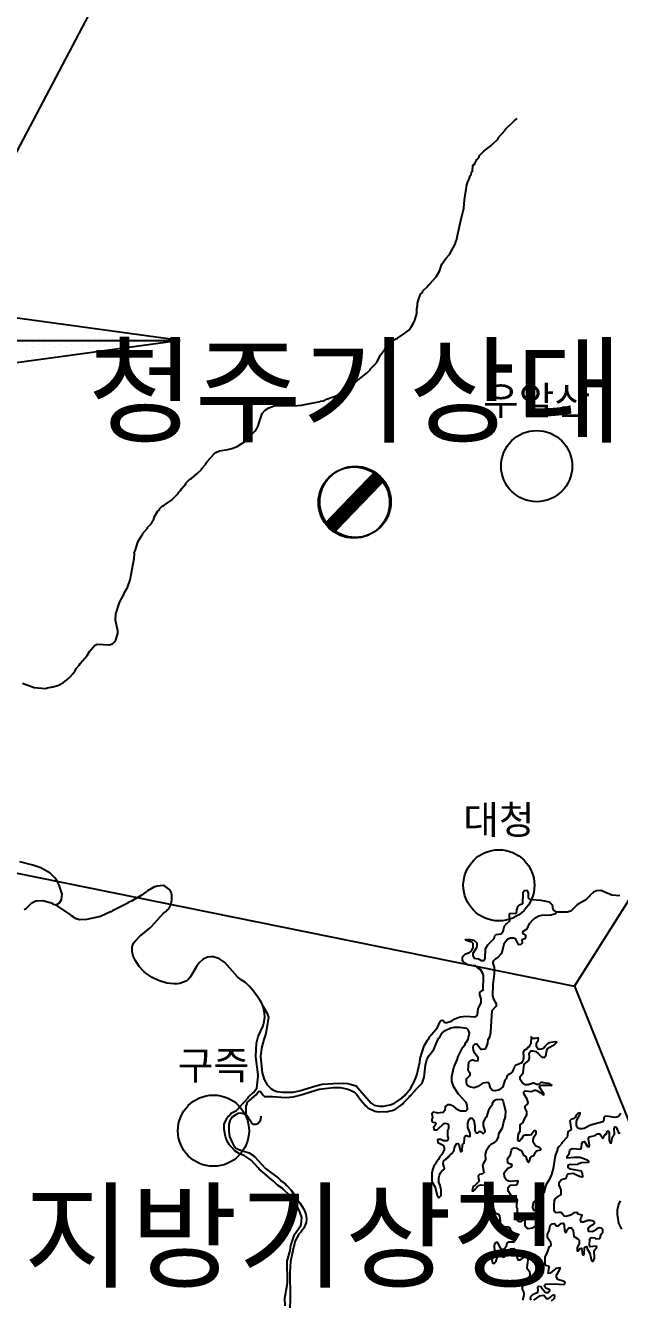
# Model space of a CAD drawing. Header units: millimetres. Extents: x -19392 to 580976, y -49129 to 736091.
# Drawn here: x 227552 to 248431, y 321070 to 365813 of the extents above; entities that cross this region are included whole.
import ezdxf
from ezdxf.enums import TextEntityAlignment as Align

# ---------------------------------------------------------------- set-up
doc = ezdxf.new("R2010")
doc.units = ezdxf.units.MM
for name, color, linetype in [('AWS', 4, 'Continuous'), ('AWS명', 2, 'Continuous'), ('EL', 2, 'Continuous'), ('MAIN-RIVER', 5, 'Continuous'), ('Point', 1, 'Continuous'), ('관측소명', 3, 'Continuous'), ('기상청', 1, 'Continuous'), ('티센', 6, 'Continuous')]:
    doc.layers.add(name, color=color, linetype=linetype)
doc.styles.get("Standard").update_dxf_attribs({"font": ''})
doc.styles.get('Standard').set_extended_font_data('Gulim')

# ---------------------------------------------------------------- blocks, each defined once
blk = doc.blocks.new('관측소(기상청)')
at = {"layer": '기상청', "const_width": 500}
blk.add_lwpolyline([(821, 874), (-914, -926)], dxfattribs=at)
at = {"layer": '기상청'}
blk.add_circle((-46, -26), 1250, dxfattribs=at)

msp = doc.modelspace()

# ---------------------------------------------------------------- linework, layer by layer
at = {"color": 0}
for p, q in [((227600, 354597), (227600, 354597)), ((227600, 354400), (227600, 354400)), ((227797, 354695), (227797, 354695)), ((227797, 354498), (227797, 354498)), ((227994, 354597), (227994, 354597)), ((227994, 354400), (227994, 354400)), ((228191, 354695), (228191, 354695)), ((228191, 354498), (228191, 354498)), ((228388, 354597), (228388, 354597)), ((228388, 354400), (228388, 354400)), ((228585, 354695), (228585, 354695)), ((228585, 354498), (228585, 354498)), ((228781, 354597), (228781, 354597)), ((228781, 354400), (228781, 354400)), ((228978, 354695), (228978, 354695)), ((228978, 354498), (228978, 354498)), ((229175, 354597), (229175, 354597)), ((229175, 354400), (229175, 354400)), ((229372, 354695), (229372, 354695)), ((229372, 354498), (229372, 354498)), ((229569, 354597), (229569, 354597)), ((229569, 354400), (229569, 354400)), ((229766, 354695), (229766, 354695)), ((229766, 354498), (229766, 354498)), ((229963, 354597), (229963, 354597)), ((229963, 354400), (229963, 354400)), ((230160, 354695), (230160, 354695)), ((230160, 354498), (230160, 354498)), ((230356, 354597), (230356, 354597)), ((230356, 354400), (230356, 354400)), ((230553, 354695), (230553, 354695)), ((230553, 354498), (230553, 354498)), ((230750, 354597), (230750, 354597)), ((230947, 354695), (230947, 354695)), ((230947, 354498), (230947, 354498)), ((231144, 354597), (231144, 354597)), ((231341, 354695), (231341, 354695)), ((231538, 354597), (231538, 354597)), ((231735, 354695), (231735, 354695)), ((232128, 354695), (232128, 354695)), ((232522, 354695), (232522, 354695)), ((227600, 354203), (227600, 354203)), ((227797, 354301), (227797, 354301)), ((227797, 354105), (227797, 354105)), ((227994, 354203), (227994, 354203)), ((228191, 354301), (228191, 354301)), ((228191, 354105), (228191, 354105)), ((228388, 354203), (228388, 354203)), ((228585, 354301), (228585, 354301)), ((228781, 354203), (228781, 354203)), ((228978, 354301), (228978, 354301)), ((229372, 354301), (229372, 354301))]:
    msp.add_line(p, q, dxfattribs=at)
for points in [[(232989, 354755), (217767, 356829)], [(232989, 354755), (217767, 352681)], [(218626, 354755), (232989, 354755)]]:
    msp.add_lwpolyline(points)
at = {"layer": 'AWS'}
for centre in [(245518, 350339), (244190, 335616), (234160, 326999)]:
    msp.add_circle(centre, 1250, dxfattribs=at)
at = {"layer": 'MAIN-RIVER'}
for points in [[(227448, 342712), (227856, 342559), (228258, 342530), (228258, 342530), (228332, 342554), (228517, 342586), (228695, 342632), (228889, 342736), (229068, 342883), (229126, 342935), (229213, 343048), (229288, 343135), (229351, 343247), (229444, 343353), (229469, 343403), (229716, 343686), (229803, 343827), (229975, 344041), (230069, 344091), (230507, 344066), (230613, 344098), (230675, 344154), (230725, 344241), (230793, 344463), (230793, 344556), (230713, 344928), (230725, 345147), (230862, 345553), (231006, 345828), (231034, 345900), (231134, 346073), (231236, 346341), (231370, 347090), (231370, 347090), (231386, 347253), (231369, 347313), (231395, 347344), (231395, 347344), (231407, 347359), (231505, 347665), (231555, 347772), (231632, 347895), (231668, 347933), (231668, 347959), (231842, 348159), (231842, 348184), (231917, 348258), (231930, 348271), (231980, 348321), (232029, 348421), (232048, 348440), (232048, 348440), (232078, 348543), (232192, 348740), (232261, 348809), (232261, 348834), (232367, 348940), (232404, 348946), (232423, 348968), (232679, 349140), (232904, 349365), (232923, 349371), (232923, 349396), (233004, 349477), (233035, 349546), (233191, 349715), (233191, 349740), (233328, 349877), (233385, 349902), (233578, 350062), (233741, 350215), (233741, 350239), (233890, 350402), (233916, 350465), (233947, 350508), (234187, 350766), (234241, 350821), (234366, 350871), (234662, 350918), (234809, 350952), (234990, 351027), (235350, 351263), (235383, 351330), (235615, 351566), (235677, 351640), (235746, 351777), (235746, 351802), (235870, 352183), (235977, 352305), (236101, 352383), (236296, 352452), (237108, 352469), (237251, 352483), (237910, 352604), (237924, 352615), (238013, 352633), (238076, 352652), (238094, 352677), (238138, 352684), (238438, 352792), (238516, 352832), (239164, 353303), (239164, 353303), (239581, 353640), (239662, 353721), (239662, 353746), (239893, 353971), (240035, 354232), (240075, 354285), (240076, 354305), (240184, 354445), (240190, 354466), (240278, 354566), (240334, 354605), (240371, 354642), (240405, 354690), (240449, 354702), (240462, 354727), (240511, 354774), (240536, 354780), (240542, 354799), (240624, 354837), (240890, 355006), (241024, 355116), (241099, 355202), (241182, 355338), (241242, 355461), (241254, 355496), (241305, 355696), (241311, 355864), (241311, 355864), (241311, 355864), (241330, 355982), (241330, 356058), (241363, 356176), (241441, 356374), (241504, 356440), (241523, 356495), (241660, 356626), (241691, 356670), (241710, 356676), (241735, 356701), (241761, 356727), (241767, 356745), (241985, 356989), (242098, 357183), (242184, 357427), (242322, 357626), (242459, 357771), (242660, 358133), (242687, 358251), (242700, 358263), (242731, 358439), (242859, 358969), (242959, 359400), (242978, 359694), (243070, 360212), (243103, 360325), (243151, 360413), (243184, 360538), (243215, 360569), (243234, 360663), (243259, 360688), (243277, 360909), (243277, 360909), (243318, 360936), (243358, 360987), (243415, 361106), (243496, 361200), (243502, 361232), (243666, 361402), (243914, 361594), (244171, 361837), (244171, 361863), (244414, 362131), (244414, 362156), (244726, 362468), (244836, 362548)], [(228621, 334916), (228753, 335007), (228821, 335124), (228841, 335301), (228735, 335626), (228653, 335785), (228572, 335891), (228416, 336038), (228090, 336228), (227815, 336325), (227360, 336437)], [(235906, 331358), (235856, 331475), (235783, 331611), (235570, 331898), (235421, 332067), (235282, 332198), (235132, 332297), (235007, 332404), (234564, 332904), (234377, 333035), (234164, 333104), (234058, 333109), (233952, 333097), (233801, 333022), (233646, 332878), (233558, 332766), (233358, 332403), (233271, 332304), (233223, 332259), (232983, 332172), (232902, 332159), (232771, 332159), (232519, 332183), (232227, 332272), (232003, 332384), (231784, 332528), (231715, 332584), (231552, 332765), (231403, 332987), (231340, 333128), (231303, 333297), (231303, 333297), (231303, 333459), (231347, 333584), (231409, 333659), (231566, 333830), (231602, 333850), (231934, 334127), (231958, 334146), (231984, 334171), (232402, 334643), (232514, 334708), (232521, 334727), (232595, 334790), (232663, 334934), (232702, 335090), (232696, 335284), (232669, 335371), (232626, 335458), (232433, 335602), (232402, 335611), (232179, 335591), (232179, 335591), (232069, 335552), (231842, 335427), (231823, 335400), (231779, 335368), (231761, 335366), (231652, 335283), (231283, 335064), (231166, 335011), (231149, 334994), (230609, 334717), (230571, 334689), (230546, 334686), (230190, 334524), (229703, 334414), (229459, 334407), (229329, 334445), (229173, 334546), (229160, 334568), (229124, 334596), (228685, 334885), (228621, 334916), (228621, 334916), (228584, 334935), (228528, 334945), (228497, 334973), (228166, 335070), (227917, 335057), (227749, 334973), (227554, 334782), (227504, 334760)], [(246099, 325672), (246042, 325460), (245968, 325298), (245837, 325091), (245774, 324822), (245740, 324772), (245717, 324760), (245705, 324718), (245683, 324688), (245611, 324622), (245455, 324522), (245401, 324453), (245380, 324410), (245374, 324304), (245405, 324204), (245431, 324204), (245542, 324254), (245618, 324261), (245631, 324248), (245643, 324198), (245624, 324017), (245587, 323931), (245566, 323846), (245493, 323685), (245369, 323573), (245224, 323554), (245168, 323573), (245118, 323642), (245112, 323838), (245037, 323854), (244969, 323804), (244969, 323804), (244925, 323801), (244875, 323810), (244856, 323838), (244829, 323911), (244829, 324036), (244845, 324123), (244849, 324254), (244824, 324310), (244824, 324429), (244849, 324560), (244787, 324648), (244618, 324722), (244518, 324891), (244512, 324935), (244518, 325004), (244587, 325085), (244787, 325094), (244824, 325110), (244847, 325144), (244868, 325228), (244862, 325235), (244612, 325209), (244537, 325228), (244455, 325266), (244387, 325366), (244380, 325516), (244399, 325560), (244505, 325685), (244624, 325728), (244655, 325787), (244642, 325815), (244642, 325815), (244530, 325850), (244505, 325871), (244499, 326010), (244599, 326159), (244630, 326316), (244649, 326350), (244711, 326397), (244824, 326387), (244955, 326321), (244980, 326293), (245055, 326137), (245111, 326118), (245136, 326094), (245156, 326011), (245193, 325918), (245217, 325894), (245242, 325899), (245249, 325922), (245261, 325926), (245299, 326059), (245326, 326089), (245430, 326134), (245473, 326247), (245517, 326297), (245655, 326329), (245661, 326337), (245661, 326362), (245624, 326409), (245486, 326459), (245405, 326578), (245399, 326635), (245399, 326635), (245411, 326759), (245498, 326897), (245505, 326956), (245486, 326991), (245436, 326991), (245330, 326859), (245280, 326840), (245111, 326846), (245043, 326818), (244986, 326709), (244917, 326628), (244880, 326631), (244861, 326672), (244880, 326884), (244936, 326984), (244936, 327202), (245043, 327284), (245088, 327412), (245173, 327552), (245173, 327678), (245111, 327796), (245111, 327859), (245192, 327927), (245192, 327939), (245204, 327939), (245217, 327993), (245173, 328134), (245073, 328296), (245067, 328352), (245123, 328396), (245342, 328377), (245342, 328377), (245445, 328426), (245473, 328427), (245523, 328412), (245641, 328337), (245729, 328268), (245773, 328259), (245773, 328296), (245623, 328527), (245623, 328552), (245666, 328588), (245713, 328602), (246053, 328595), (245980, 328644), (245930, 328660), (245834, 328667), (245707, 328697), (245667, 328693), (245598, 328624), (245511, 328627), (245423, 328667), (245395, 328670), (245222, 328608), (245117, 328615), (245028, 328657), (244955, 328777), (244939, 328835), (244935, 328908), (245041, 329027), (245085, 329339), (245248, 329466), (245267, 329571), (245267, 329571), (245260, 329720), (245303, 329789), (245316, 329802), (245385, 329805), (245491, 329783), (245584, 329700), (245698, 329576), (245804, 329583), (245804, 329596), (245842, 329633), (245873, 329814), (245897, 329870), (245976, 329937), (246141, 330027), (246222, 330106), (246185, 330122), (245941, 330083), (245897, 330052), (245802, 329951), (245796, 329930), (245754, 329883), (245680, 329859), (245592, 329851), (245573, 329858), (245510, 329939), (245510, 330089), (245566, 330170), (245579, 330251), (245572, 330257), (245469, 330236), (245397, 330233), (245397, 330233), (245326, 330295), (245310, 330052), (245285, 330027), (245241, 329944), (245213, 329917), (245201, 329917), (245182, 329886), (245141, 329851), (245129, 329851), (245129, 329839), (245091, 329833), (245041, 329757), (245039, 329706), (245054, 329656), (245060, 329545), (245036, 329446), (244998, 329408), (244998, 329383), (244779, 329286), (244739, 329239), (244713, 329190), (244661, 329058), (244610, 329008), (244515, 328966), (244482, 328934), (244448, 328826), (244399, 328777), (244324, 328540), (244203, 328431), (244167, 328417), (244055, 328402), (244055, 328402), (243967, 328408), (243892, 328495), (243861, 328621), (243811, 328689), (243624, 328664), (243449, 328551), (243323, 328508), (243193, 328527), (243099, 328570), (243049, 328664), (243055, 328813), (243062, 328832), (243180, 328952), (243180, 329008), (243118, 329095), (243111, 329133), (243118, 329279), (243137, 329408), (243192, 329470), (243255, 329492), (243301, 329484), (243326, 329468), (243436, 329457), (243467, 329483), (243461, 329557), (243336, 329739), (243299, 329827), (243292, 329919), (243299, 329988), (243336, 330042), (243411, 330051), (243411, 330051), (243555, 329863), (243586, 329857), (243704, 329876), (243761, 329945), (243805, 330076), (243810, 330201), (243867, 330295), (243904, 330463), (243960, 331226), (244073, 331351), (244104, 331369), (244110, 331457), (244011, 331619), (243979, 331738), (243985, 332131), (244041, 332512), (244035, 332744), (243985, 332881), (243989, 332922), (244018, 332977), (244079, 333052), (244166, 333094), (244272, 333206), (244272, 333219), (244291, 333238), (244391, 333600), (244491, 333728), (244590, 333775), (244703, 333775), (244759, 333746), (244866, 333538), (244866, 333538), (244972, 333550), (245015, 333597), (245009, 333713), (245122, 333762), (245134, 333791), (245134, 333844), (245116, 333875), (245078, 333903), (245059, 333906), (245034, 333944), (245034, 334000), (245184, 334087), (245265, 334275), (245402, 334428), (245415, 334428), (245466, 334470), (245597, 334543), (245703, 334569), (246014, 334575), (246182, 334624), (246201, 334659), (246191, 334687), (246096, 334768), (246083, 334844), (246088, 334856), (246071, 334918), (245965, 335030), (245671, 335086), (245334, 335105), (245277, 335124), (245233, 335161), (245233, 335161), (245227, 335355), (245190, 335430), (245090, 335427), (245028, 335349), (245021, 334962), (245009, 334949), (244902, 334915), (244846, 334855), (244809, 334761), (244797, 334643), (244771, 334618), (244571, 334630), (244547, 334606), (244547, 334530), (244547, 334530)], [(248444, 335243), (248163, 335275), (247857, 335394), (247789, 335434), (247626, 335425), (247514, 335375), (247383, 335255), (247376, 335235), (247245, 335106), (246939, 334928), (246860, 334853), (246714, 334712), (246596, 334668), (246233, 334668), (246201, 334659), (246201, 334659)], [(236679, 320847), (236666, 321115), (236749, 321575), (236761, 321696), (236753, 322421), (236853, 322789), (236878, 322965), (237003, 323352), (237234, 323671), (237234, 323697), (237247, 323710), (237266, 323952), (237196, 324152), (237077, 324395), (236946, 324601), (236834, 324730), (236623, 324928), (236605, 324934), (236577, 324976), (236411, 325089), (236265, 325232), (236148, 325319), (236148, 325319), (235967, 325482), (235765, 325644), (235728, 325697), (235484, 325966), (235240, 326131), (235078, 326187), (234916, 326288), (234716, 326519), (234640, 326635), (234578, 326800), (234534, 327043), (234540, 327243), (234628, 327419), (234628, 327437), (234661, 327471), (234668, 327490), (234712, 327521), (234743, 327565), (234774, 327584), (234781, 327603), (234826, 327638), (234971, 327712), (235061, 327798), (235067, 327818), (235380, 328156), (235399, 328196), (235558, 328343), (235571, 328343), (235684, 328493), (235733, 328918), (235721, 328930), (235721, 328930), (235727, 328959), (235652, 329593), (235655, 329842), (235676, 330068), (235733, 330311), (235901, 330687), (235927, 330772), (235964, 330980), (235954, 331133), (235906, 331358), (236038, 331136), (236089, 330989), (235995, 330411), (235931, 330200), (235923, 330140), (235892, 330077), (235845, 329896), (235839, 329766), (235824, 329715), (235814, 329606), (235873, 329035), (235881, 328997), (235945, 328793), (236052, 328606), (236171, 328475), (236270, 328417), (236383, 328381), (236583, 328356), (236958, 328356), (237189, 328400), (237758, 328578), (237758, 328578), (237976, 328631), (238371, 328657), (238713, 328663), (238876, 328656), (238969, 328638), (239170, 328569), (239307, 328428), (239700, 327963), (239807, 327900), (240000, 327857), (240138, 327863), (240369, 327910), (240525, 327970), (240633, 328031), (240784, 328142), (240793, 328161), (240806, 328163), (240894, 328249), (240899, 328268), (240929, 328287), (240929, 328299), (241094, 328495), (241156, 328619), (241181, 328644), (241274, 328852), (241295, 328923), (241312, 328945), (241412, 329407), (241430, 329538), (241568, 329975), (241685, 330177), (241685, 330177), (241714, 330207), (241758, 330291), (241812, 330359), (241818, 330382), (241831, 330382), (241831, 330394), (242036, 330625), (242129, 330836), (242155, 330872), (242223, 330881), (242286, 330803), (242367, 330801), (242524, 330851), (242646, 330923), (242755, 330973), (242842, 331000), (243035, 331023), (243348, 331001), (243380, 331007), (243429, 331045), (243442, 331069), (243467, 331288), (243573, 331488), (243566, 331625), (243523, 331769), (243523, 331850), (243611, 331931), (243635, 331938), (243642, 331957), (243635, 332119), (243648, 332244), (243648, 332244), (243648, 332450), (243629, 332525), (243548, 332656), (243473, 332687), (243373, 332793), (243128, 332816), (242966, 332893), (242917, 332962), (242910, 333015), (242917, 333087), (242939, 333127), (243023, 333209), (243160, 333256), (243197, 333286), (243235, 333324), (243291, 333437), (243292, 333568), (243241, 333625), (243072, 333665), (243015, 333691), (243024, 333718), (243184, 333711), (243316, 333693), (243410, 333593), (243410, 333462), (243385, 333387), (243273, 333225), (243273, 333137), (243322, 333062), (243473, 333034), (243579, 332975), (243579, 332975), (243673, 332981), (243710, 333050), (243722, 333381), (243797, 333531), (244028, 333743), (244047, 333837), (244098, 333893), (244266, 333918), (244322, 333968), (244341, 333999), (244348, 334058), (244391, 334194), (244449, 334252), (244449, 334264), (244468, 334271), (244572, 334374), (244575, 334429), (244559, 334517), (244559, 334517)], [(235821, 327513), (235808, 327381), (235768, 327303), (235723, 327242), (235666, 327212), (235567, 327219), (235504, 327261), (235434, 327364), (235383, 327470), (235307, 327561), (235312, 327864), (235328, 327923), (235358, 327996), (235674, 328273), (235674, 328285), (235752, 328390), (235807, 328377), (235893, 328261), (235954, 328202), (236232, 328195), (236687, 328162), (236828, 328171), (236958, 328190), (237193, 328249), (237876, 328462), (238369, 328519), (238620, 328519), (238883, 328456), (239004, 328414), (239120, 328351), (239188, 328285), (239188, 328285), (239338, 328069), (239485, 327903), (239492, 327883), (239541, 327855), (239541, 327843), (239588, 327798), (239831, 327688), (239944, 327664), (240293, 327669), (240321, 327684), (240444, 327710), (240554, 327758), (240762, 327895), (240767, 327913), (240820, 327948), (240856, 327986), (240863, 328006), (241044, 328186), (241043, 328199), (241092, 328238), (241092, 328251), (241233, 328397), (241240, 328416), (241258, 328421), (241258, 328434), (241327, 328509), (241493, 328673), (241562, 328876), (241606, 329301), (241663, 329499), (241731, 329632), (241731, 329632), (241899, 329845), (242017, 330138), (242082, 330251), (242126, 330307), (242174, 330401), (242199, 330419), (242199, 330432), (242305, 330522), (242498, 330613), (242634, 330638), (242818, 330638), (242980, 330617), (243054, 330594), (243082, 330569), (243124, 330489), (243142, 330426), (243105, 330207), (243031, 330084), (243011, 330070), (242980, 329988), (242874, 329857), (242745, 329601), (242711, 329489), (242617, 329282), (242605, 329213), (242593, 329201), (242530, 328895), (242531, 328738), (242580, 328558), (242755, 328289), (243030, 328004), (243030, 328004), (243069, 327884), (243080, 327774), (243068, 327720), (243024, 327683), (242842, 327683), (242749, 327733), (242599, 327864), (242468, 327908), (242380, 327907), (242299, 327845), (242287, 327708), (242231, 327633), (242018, 327614), (242012, 327623), (241881, 327645), (241831, 327602), (241863, 327445), (241831, 327401), (241831, 327346), (241868, 327301), (241950, 327283), (241969, 327258), (241962, 327202), (241894, 327108), (241912, 327027), (241993, 327024), (242019, 327033), (242261, 327251), (242287, 327258), (242393, 327242), (242425, 327196), (242425, 327196), (242416, 327079), (242381, 327002), (242388, 326807), (242403, 326732), (242400, 326671), (242374, 326646), (242247, 326646), (242156, 326687), (242044, 326689), (242031, 326677), (242050, 326589), (242231, 326496), (242256, 326468), (242270, 326364), (242262, 326327), (242182, 326158), (242115, 326092), (242114, 326072), (242100, 326071), (242063, 325984), (241995, 325905), (241949, 325825), (241912, 325784), (241862, 325627), (241838, 325509), (241831, 325240), (241844, 325196), (241951, 325015), (242019, 324727), (242044, 324675), (242078, 324644), (242078, 324644), (242160, 324726), (242160, 324726)], [(242160, 324726), (242163, 324922), (242124, 325075), (242081, 325196), (242075, 325347), (242100, 325434), (242137, 325515), (242175, 325565), (242269, 325647), (242281, 325671), (242272, 325723), (242231, 325831), (242250, 325934), (242322, 326001), (242335, 326001), (242341, 326019), (242386, 326048), (242405, 326079), (242461, 326110), (242461, 326123), (242561, 326207), (242562, 326234), (242612, 326283), (242644, 326446), (242699, 326543), (242756, 326552), (242781, 326521), (242837, 326274), (242881, 326271), (242906, 326296), (242912, 326509), (242912, 326509), (242973, 326563), (242987, 326745), (242999, 326790), (243056, 326827), (243149, 326793), (243187, 326808), (243180, 326915), (243099, 327115), (243099, 327264), (243135, 327377), (243155, 327389), (243187, 327434), (243249, 327439), (243312, 327365), (243349, 327146), (243349, 327008), (243383, 326933), (243406, 326921), (243450, 326921), (243498, 326970), (243531, 326977), (243550, 326974), (243612, 326909), (243655, 326902), (243705, 326956), (243705, 326987), (243649, 327184), (243649, 327296), (243717, 327427), (243717, 327446), (243762, 327490), (243762, 327490), (243821, 327688), (243858, 327777), (243887, 327808), (243887, 327821), (243899, 327821), (243899, 327839), (243963, 327931), (243969, 327965), (244024, 328055), (244043, 328062), (244043, 328074), (244098, 328096), (244272, 328107), (244311, 328096), (244342, 328027), (244424, 327690), (244414, 327496), (244391, 327417), (244361, 327359), (244311, 327090), (244180, 326884), (244162, 326777), (244095, 326644), (243999, 326565), (243912, 326518), (243862, 326468), (243749, 326290), (243712, 326178), (243718, 325971), (243712, 325947), (243648, 325856), (243648, 325856), (243618, 325790), (243656, 325528), (243612, 325484), (243512, 325465), (243468, 325409), (243475, 325308), (243493, 325228), (243480, 325203), (243362, 325084), (243343, 325078), (243343, 325065), (243288, 325034), (243250, 324904), (243256, 324885), (243300, 324885), (243371, 324950), (243377, 324969), (243395, 324975), (243401, 324994), (243432, 325013), (243444, 325041), (243474, 325072), (243558, 325096), (243715, 325088), (243762, 325072), (243825, 324972), (243875, 324691), (243974, 324510), (243994, 324285), (244025, 324179), (244075, 324100), (244075, 324100), (244174, 324072), (244212, 324010), (244250, 323704), (244300, 323641), (244331, 323629), (244522, 323618), (244569, 323604), (244612, 323479), (244618, 323422), (244737, 323230), (244737, 323142), (244706, 323085), (244521, 323085), (244475, 323054), (244444, 322929), (244375, 322823), (244287, 322826), (244269, 322839), (244150, 323057), (244131, 323079), (244088, 323076), (244077, 323065), (244031, 322998), (244025, 322973), (244038, 322729), (244000, 322579), (243938, 322466), (243962, 322357), (243988, 322336), (244038, 322348), (244056, 322367), (244056, 322367), (244056, 322379), (244100, 322423), (244125, 322548), (244156, 322586), (244269, 322598), (244381, 322560), (244437, 322617), (244475, 322752), (244488, 322767), (244606, 322848), (244731, 322861), (244775, 322792), (244837, 322524), (244869, 322467), (244950, 322467), (244962, 322492), (244981, 322492), (245112, 322586), (245175, 322589), (245206, 322549), (245212, 322467), (245175, 322180), (245262, 322055), (245278, 321960), (245275, 321899), (245113, 321755), (245106, 321628), (245087, 321607), (245087, 321592), (245012, 321523), (245012, 321436), (245012, 321436), (245056, 321343), (245063, 321255), (245056, 321174), (245021, 321046)], [(235307, 327561), (235217, 327588), (235100, 327620), (235024, 327601), (234923, 327544), (234834, 327480), (234739, 327345), (234701, 327215), (234698, 327091), (234697, 326969), (234728, 326793), (234800, 326612), (234884, 326447), (234897, 326444), (234928, 326400), (235001, 326359), (235111, 326313), (235415, 326216), (235578, 326119), (235584, 326100), (235603, 326093), (235990, 325676), (236440, 325333), (236528, 325249), (236528, 325237), (236548, 325230), (236690, 325120), (236715, 325082), (236727, 325082), (236891, 324912), (237116, 324569), (237116, 324569), (237197, 324468), (237340, 324239), (237403, 324070), (237428, 323908), (237415, 323771), (237340, 323577), (237241, 323459), (237241, 323446), (237154, 323353), (237140, 323314), (237028, 323127), (236947, 322791), (236872, 322403), (236841, 322028), (236854, 321134), (236841, 320733)], [(248478, 327603), (248394, 327498), (248341, 327469), (248254, 327465), (248066, 327503), (248066, 327503), (247922, 327507), (247885, 327466), (247885, 327378), (247847, 327309), (247416, 327190), (247188, 327080), (247123, 327064), (247035, 327059), (246966, 327091), (246923, 327153), (246916, 327184), (246923, 327322), (246966, 327447), (246985, 327466), (247038, 327565), (247048, 327622), (246966, 327606), (246903, 327549), (246872, 327459), (246835, 327422), (246729, 327387), (246679, 327341), (246729, 327041), (246610, 326960), (246601, 326837), (246585, 326772), (246398, 326572), (246398, 326547), (246298, 326435), (246255, 326360), (246255, 326341), (246255, 326341), (246167, 326116), (246099, 325672), (246099, 325672)], [(245924, 322786), (245962, 322905), (246018, 322961), (246024, 323005), (246018, 323067), (245899, 323242), (245899, 323367), (245955, 323479), (245976, 323600), (245999, 323667), (246036, 323717), (246062, 323733), (246143, 323736), (246194, 323681), (246199, 323663), (246264, 323660), (246305, 323676), (246380, 323742), (246449, 323754), (246481, 323698), (246502, 323488), (246517, 323432), (246556, 323429), (246574, 323486), (246592, 323504), (246592, 323523), (246649, 323582), (246742, 323586), (246792, 323523), (246805, 323486), (246827, 323310), (246827, 323310), (246842, 323270), (246874, 323261), (246961, 323198), (247011, 323149), (247018, 323036), (247005, 322999), (246937, 322892), (246943, 322776), (246986, 322780), (246986, 322793), (247041, 322860), (247099, 322870), (247130, 322649), (247149, 322636), (247180, 322636), (247192, 322668), (247199, 322893), (247211, 322908), (247268, 322930), (247305, 322824), (247392, 322699), (247430, 322474), (247467, 322418), (247505, 322412), (247517, 322424), (247548, 322524), (247536, 322792), (247623, 322880), (247636, 322921), (247623, 322943), (247399, 322921), (247399, 322921), (247373, 322967), (247386, 323205), (247436, 323246), (247556, 323234), (247593, 323199), (247736, 323218), (247755, 323237), (247786, 323361), (247848, 323439), (247842, 323530), (247799, 323578), (247742, 323583), (247680, 323574), (247636, 323555), (247536, 323480), (247468, 323452), (247348, 323455), (247324, 323543), (247355, 323598), (247452, 323680), (247490, 323692), (247548, 323742), (247548, 323780), (247517, 323817), (247417, 323848), (247317, 323848), (247161, 323792), (247080, 323792), (247055, 323873), (247086, 323961), (247111, 323998), (247111, 323998), (247117, 324030), (246980, 324073), (246943, 324123), (246830, 324117), (246705, 324036), (246555, 323985), (246487, 323992), (246380, 324126), (246298, 324126), (246186, 324110), (246161, 324145), (246138, 324207), (246130, 324398), (246143, 324536), (246174, 324605), (246211, 324643), (246232, 324649), (246374, 324754), (246374, 324923), (246311, 325091), (246311, 325191), (246393, 325282), (246555, 325336), (246568, 325351), (246585, 325454), (246617, 325485), (246804, 325504), (246876, 325477), (247048, 325385), (247142, 325382), (247135, 325504), (247135, 325504), (247098, 325572), (246711, 325653), (246630, 325710), (246623, 325766), (246636, 325800), (246698, 325829), (246955, 325813), (247006, 325846), (247092, 325878), (247329, 325894), (247348, 325904), (247341, 325935), (247310, 325966), (247035, 326060), (246836, 326055), (246585, 326035), (246592, 326110), (246660, 326190), (246679, 326313), (246698, 326335), (246779, 326378), (247056, 326355), (247092, 326403), (247104, 326553), (247147, 326610), (247198, 326616), (247304, 326441), (247360, 326434), (247379, 326491), (247339, 326708), (247347, 326763), (247347, 326763), (247360, 326778), (247576, 326825), (247654, 326884), (247735, 326891), (247835, 326744), (247853, 326741), (247910, 326853), (247973, 326885), (247991, 326966), (248003, 326982), (248041, 326982), (248067, 326947), (248072, 326641), (248097, 326575), (248141, 326566), (248185, 326785), (248253, 326879), (248247, 327060), (248254, 327123), (248266, 327135), (248308, 327128), (248378, 326955), (248397, 326919), (248416, 326916), (248447, 326948)], [(248454, 324530), (248392, 324405), (248392, 324405), (248348, 324205), (248348, 324054), (248392, 323755), (248504, 323543)], [(245325, 321052), (245300, 321117), (245318, 321180), (245394, 321256), (245518, 321301), (245562, 321331), (245575, 321411), (245562, 321487), (245562, 321487), (245587, 321536), (245669, 321527), (245693, 321483), (245829, 321320), (245919, 321312), (245968, 321349), (245987, 321411), (245844, 321468), (245793, 321543), (245793, 321562), (245834, 321611), (246149, 321619), (246481, 321602), (246493, 321605), (246510, 321634), (246518, 321680), (246487, 321699), (246268, 321768), (246212, 321855), (246212, 321930), (246337, 322124), (246350, 322177), (246343, 322186), (246193, 322155), (245999, 321992), (245924, 321980), (245929, 322058), (245962, 322202), (245931, 322236), (245837, 322268), (245812, 322311), (245812, 322311), (245818, 322555), (245880, 322686), (245924, 322786), (245924, 322786)], [(246037, 321018), (246150, 321118), (246162, 321192), (246137, 321227), (246106, 321227), (246060, 321210), (245950, 321105), (245919, 321090), (245868, 321093), (245768, 321211), (245606, 321186), (245406, 321052)]]:
    msp.add_lwpolyline(points, dxfattribs=at)
at = {"layer": '기상청'}
msp.add_circle((239146, 349084), 1250, dxfattribs=at)
at = {"layer": '티센'}
for points in [[(215176, 338493), (239096, 383849)], [(246847, 332074), (266060, 362472)], [(215176, 338493), (246847, 332074)], [(246847, 332074), (255504, 310529)]]:
    msp.add_lwpolyline(points, dxfattribs=at)

# ---------------------------------------------------------------- block references
at = {"layer": 'Point'}
msp.add_blockref('관측소(기상청)', (239146, 349084), dxfattribs=at)

# ---------------------------------------------------------------- texts
at = {"layer": 'AWS명'}
for s, p in [('우암산', (245518, 351839)), ('대청', (244190, 337116)), ('구즉', (234160, 328499))]:
    msp.add_text(s, height=1000, dxfattribs=at).set_placement(p, align=Align.BOTTOM_CENTER)
at = {"layer": 'EL'}
msp.add_text('0.000', height=2.5, dxfattribs=at).set_placement((239146, 349083), align=Align.TOP_CENTER)
at = {"layer": '관측소명'}
for s, p in [('청주기상대', (239146, 350584)), ('대전지방기상청', (233132, 320905))]:
    msp.add_text(s, height=3000, dxfattribs=at).set_placement(p, align=Align.BOTTOM_CENTER)

doc.saveas('drawing.dxf')
